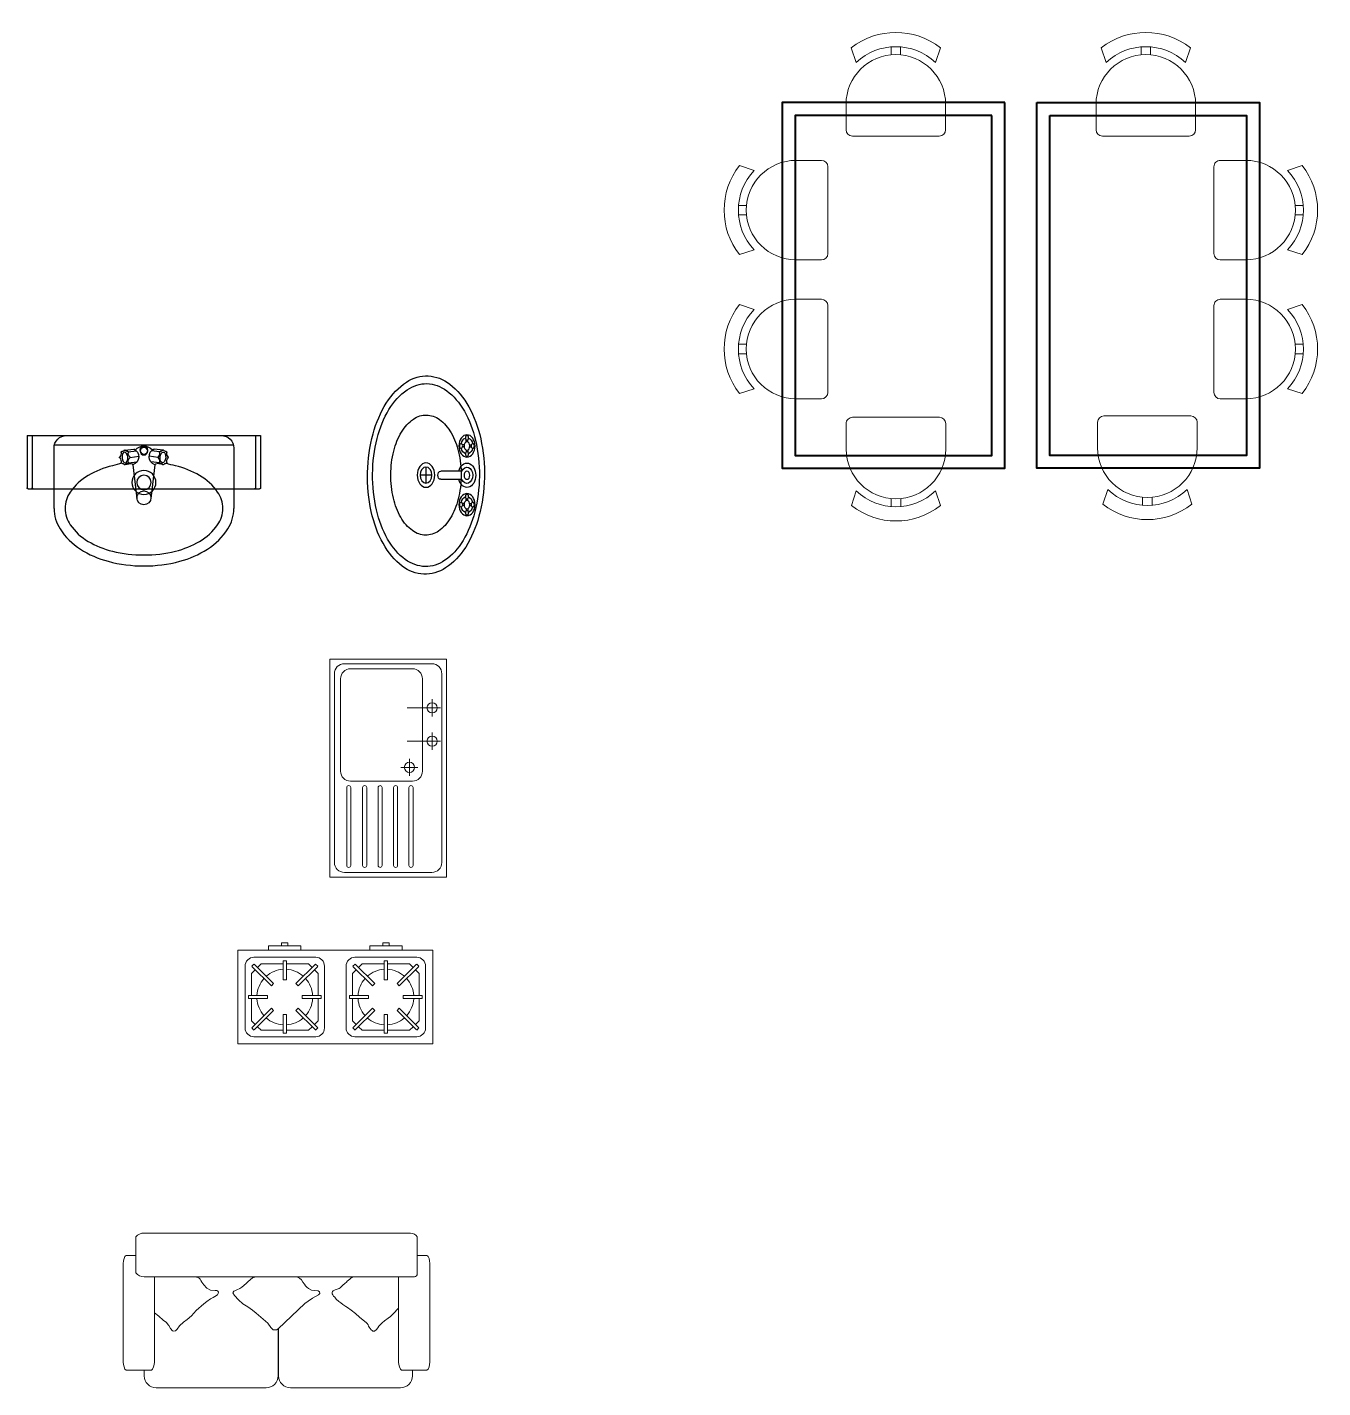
# Model space of a CAD drawing. Header units: inches. Extents: x -6918 to 21732, y -6368 to 1797.
# Drawn here: x 9165.3 to 9365.1, y -4666.7 to -4456.7 of the extents above; entities that cross this region are included whole.
import ezdxf

# ---------------------------------------------------------------- set-up
doc = ezdxf.new("R2010")
doc.units = ezdxf.units.IN
doc.header["$MEASUREMENT"] = 0
doc.linetypes.add('DASHEDX2', pattern=[38.1, 25.4, -12.7])
doc.layers.add('FIXTURE', color=3, linetype='Continuous')
for name, color, linetype, lineweight in [('FUR', 251, 'Continuous', 9), ('furniture', 21, 'Continuous', 15), ('LINE', 250, 'Continuous', 15), ('WIN', 30, 'Continuous', 18)]:
    doc.layers.add(name, color=color, linetype=linetype, lineweight=lineweight)
doc.layers.add('Hatch', color=7, linetype='Continuous', true_color=0xb316da)

# ---------------------------------------------------------------- blocks, each defined once
blk = doc.blocks.new('A$C32D36C69')
at = {"layer": 'FUR'}
for points in [[(3.02, 23.85), (44.08, 23.85, -0.237245), (45.38, 23.27), (45.38, 17.75, -0.239259), (44.08, 17.1), (2.39, 17.1, -0.373324), (1.95, 17.57), (1.95, 23.26, -0.259578), (3.02, 23.85, -0.458998)], [(1.95, 20.39), (0.47, 20.39, 0.000201), (0.29, 20.27, 0.125644), (0, 18.8), (0, 4.32, 0.112539), (0.28, 2.84), (0.47, 2.71), (4.38, 2.71), (4.55, 2.84, 0.107081), (4.85, 4.32), (4.85, 17.1)], [(45.38, 20.39), (46.86, 20.39, -0.000201), (47.05, 20.27, -0.125644), (47.34, 18.8), (47.34, 4.32, -0.112539), (47.06, 2.84), (46.86, 2.71), (42.96, 2.71), (42.79, 2.84, -0.107081), (42.49, 4.32), (42.49, 17.1)], [(4.85, 12.29), (5.68, 11.39), (6.1, 11), (6.43, 10.73), (7, 10.3), (7.36, 10.01), (7.68, 9.71), (7.87, 9.5), (8.06, 9.22), (8.13, 9.13), (8.17, 9.08), (8.24, 8.97), (8.56, 8.73), (8.7, 8.71), (8.83, 8.73), (8.94, 8.81), (9.06, 8.92), (9.22, 9.12), (9.36, 9.36), (9.46, 9.52), (9.56, 9.71), (9.69, 9.89), (9.84, 10.04), (10.32, 10.4), (10.85, 10.86), (11.5, 11.43), (12.17, 11.98), (12.71, 12.37), (12.98, 12.54), (13.44, 12.83), (13.77, 13.08), (14.05, 13.31), (14.46, 13.68), (14.7, 13.95), (14.86, 14.15), (15.01, 14.35, 0.398667), (14.95, 14.96), (14.65, 15.08), (14.32, 15.21), (14.03, 15.33), (13.87, 15.43), (13.42, 15.81), (13.12, 16.09), (12.9, 16.31), (12.76, 16.46), (12.37, 16.76), (12.14, 16.94), (11.74, 17.09)], [(36.22, 17.1), (36.01, 17.06, 0.261458), (35.35, 16.55), (35.18, 16.31), (34.88, 15.9), (34.4, 15.35), (33.87, 15.04), (33.12, 15), (32.88, 14.98), (32.71, 14.92), (32.6, 14.73), (32.65, 14.52), (32.79, 14.32), (33.2, 14.05), (33.47, 13.91), (33.87, 13.69), (34.4, 13.32), (34.9, 12.96), (36.05, 11.89), (36.41, 11.51), (36.79, 11.09), (37.48, 10.54), (38.04, 10.11), (38.62, 9.55), (39.01, 9.03), (39.04, 8.97), (39.27, 8.77), (39.5, 8.71), (39.72, 8.78), (40.02, 9.12), (40.31, 9.62), (40.37, 9.72), (40.65, 10.04), (41.14, 10.41), (41.84, 11.02), (42.49, 11.57)], [(2.7, 2.71), (2.7, 1.81, 0.422461), (4.57, 0), (21.51, 0, 0.405948), (23.38, 1.81), (23.38, 9.1)], [(23.42, 9.04), (23.42, 1.81, 0.422528), (25.29, 0), (42.23, 0, 0.405948), (44.1, 1.81), (44.1, 2.71)]]:
    blk.add_lwpolyline(points, format="xyb", dxfattribs=at)
blk.add_lwpolyline([(20.65, 17.1), (20.44, 17.06), (20.12, 16.88), (19.84, 16.63), (19.6, 16.31), (19.37, 15.98), (19.19, 15.73), (18.98, 15.5), (18.74, 15.29), (18.29, 15.04), (17.74, 15), (17.26, 14.96), (17.02, 14.8), (16.99, 14.55), (17.18, 14.35), (18.12, 13.8), (18.78, 13.35), (19.3, 12.98), (23.42, 9.06), (23.66, 8.91), (24.2, 8.93), (24.56, 9.31), (25, 9.96), (26.81, 11.51), (27.39, 11.98), (28.08, 12.46), (28.85, 12.96), (29.55, 13.54), (30.14, 14.22), (30.39, 14.66), (30.24, 14.91), (30.11, 14.97), (29.82, 15.1), (29.32, 15.3), (29.02, 15.49), (28.34, 16.09), (28.06, 16.39), (27.37, 16.94), (26.85, 17.1)], dxfattribs=at)
blk = doc.blocks.new('BARNER')
at = {"layer": 'FUR'}
for p, q in [((17402.8, 1844.49), (17402.49, 1844.17)), ((17405.21, 1841.45), (17402.51, 1844.15)), ((17402.82, 1844.47), (17405.52, 1841.77)), ((17408.62, 1841.77), (17411.32, 1844.47)), ((17411.63, 1844.15), (17408.93, 1841.45)), ((17411.65, 1844.17), (17411.34, 1844.49)), ((17416.49, 1844.17), (17416.8, 1844.49)), ((17416.51, 1844.15), (17419.21, 1841.45)), ((17419.52, 1841.77), (17416.82, 1844.47)), ((17425.32, 1844.47), (17422.62, 1841.77)), ((17422.93, 1841.45), (17425.63, 1844.15)), ((17425.34, 1844.49), (17425.65, 1844.17)), ((17405.52, 1841.77), (17405.21, 1841.45)), ((17408.93, 1841.45), (17408.62, 1841.77)), ((17419.21, 1841.45), (17419.52, 1841.77)), ((17422.62, 1841.77), (17422.93, 1841.45)), ((17402.51, 1835.66), (17405.21, 1838.36)), ((17405.52, 1838.04), (17402.82, 1835.34)), ((17405.21, 1838.36), (17405.52, 1838.04)), ((17408.62, 1838.04), (17408.93, 1838.36)), ((17411.32, 1835.34), (17408.62, 1838.04)), ((17408.93, 1838.36), (17411.63, 1835.66)), ((17419.21, 1838.36), (17416.51, 1835.66)), ((17416.82, 1835.34), (17419.52, 1838.04)), ((17419.52, 1838.04), (17419.21, 1838.36)), ((17422.93, 1838.36), (17422.62, 1838.04)), ((17422.62, 1838.04), (17425.32, 1835.34)), ((17425.63, 1835.66), (17422.93, 1838.36)), ((17402.49, 1835.64), (17402.8, 1835.33)), ((17411.34, 1835.33), (17411.65, 1835.64)), ((17416.8, 1835.33), (17416.49, 1835.64)), ((17425.65, 1835.64), (17425.34, 1835.33))]:
    blk.add_line(p, q, dxfattribs=at)
for points in [[(17400.57, 1833.41), (17427.57, 1833.41), (17427.57, 1846.41), (17400.57, 1846.41)], [(17406.85, 1844.93), (17407.29, 1844.93), (17407.29, 1842.32), (17406.85, 1842.32)], [(17421.29, 1844.93), (17420.85, 1844.93), (17420.85, 1842.32), (17421.29, 1842.32)], [(17402.05, 1839.68), (17402.05, 1840.13), (17404.66, 1840.13), (17404.66, 1839.68)], [(17412.09, 1840.13), (17412.09, 1839.68), (17409.48, 1839.68), (17409.48, 1840.13)], [(17416.05, 1840.13), (17416.05, 1839.68), (17418.66, 1839.68), (17418.66, 1840.13)], [(17426.09, 1839.68), (17426.09, 1840.13), (17423.48, 1840.13), (17423.48, 1839.68)], [(17407.29, 1834.88), (17406.85, 1834.88), (17406.85, 1837.5), (17407.29, 1837.5)], [(17420.85, 1834.88), (17421.29, 1834.88), (17421.29, 1837.5), (17420.85, 1837.5)], [(17404.8, 1833.41), (17409.28, 1833.41), (17409.28, 1832.8), (17404.8, 1832.8)], [(17406.6, 1832.41), (17407.48, 1832.41), (17407.48, 1832.8), (17406.6, 1832.8)], [(17423.34, 1833.41), (17418.86, 1833.41), (17418.86, 1832.8), (17423.34, 1832.8)], [(17421.54, 1832.41), (17420.67, 1832.41), (17420.67, 1832.8), (17421.54, 1832.8)]]:
    blk.add_lwpolyline(points, close=True, dxfattribs=at)
for points in [[(17402.79, 1834.4), (17411.35, 1834.4, 0.414214), (17412.57, 1835.62), (17412.57, 1844.19, 0.414214), (17411.35, 1845.41), (17402.79, 1845.41, 0.414214), (17401.57, 1844.19), (17401.57, 1835.62, 0.414214)], [(17425.35, 1834.4), (17416.79, 1834.4, -0.414214), (17415.57, 1835.62), (17415.57, 1844.19, -0.414214), (17416.79, 1845.41), (17425.35, 1845.41, -0.414214), (17426.57, 1844.19), (17426.57, 1835.62, -0.414214)]]:
    blk.add_lwpolyline(points, format="xyb", close=True, dxfattribs=at)
for points in [[(17402.97, 1843.69), (17402.47, 1843.19), (17402.47, 1840.13)], [(17406.85, 1844.51), (17403.78, 1844.51), (17403.28, 1844.01)], [(17410.86, 1844.01), (17410.36, 1844.51), (17407.29, 1844.51)], [(17411.67, 1840.13), (17411.67, 1843.19), (17411.17, 1843.69)], [(17416.47, 1840.13), (17416.47, 1843.19), (17416.97, 1843.69)], [(17417.28, 1844.01), (17417.78, 1844.51), (17420.85, 1844.51)], [(17421.29, 1844.51), (17424.36, 1844.51), (17424.86, 1844.01)], [(17425.17, 1843.69), (17425.67, 1843.19), (17425.67, 1840.13)], [(17402.47, 1839.68), (17402.47, 1836.62), (17402.97, 1836.12)], [(17411.17, 1836.12), (17411.67, 1836.62), (17411.67, 1839.68)], [(17416.97, 1836.12), (17416.47, 1836.62), (17416.47, 1839.68)], [(17425.67, 1839.68), (17425.67, 1836.62), (17425.17, 1836.12)], [(17403.28, 1835.8), (17403.78, 1835.3), (17406.85, 1835.3)], [(17407.29, 1835.3), (17410.36, 1835.3), (17410.86, 1835.8)], [(17420.85, 1835.3), (17417.78, 1835.3), (17417.28, 1835.8)], [(17424.86, 1835.8), (17424.36, 1835.3), (17421.29, 1835.3)]]:
    blk.add_lwpolyline(points, dxfattribs=at)
for centre, start, end in [((17407.07, 1839.91), 93.2989, 131.7011), ((17407.07, 1839.91), 48.2989, 86.7011), ((17421.07, 1839.91), 93.2989, 131.7011), ((17421.07, 1839.91), 48.2989, 86.7011), ((17407.07, 1839.91), 138.2989, 176.7011), ((17407.07, 1839.91), 3.2989, 41.7011), ((17421.07, 1839.91), 138.2989, 176.7011), ((17421.07, 1839.91), 3.2989, 41.7011), ((17407.07, 1839.91), 183.2989, 221.7011), ((17407.07, 1839.91), 318.2989, 356.7011), ((17421.07, 1839.91), 183.2989, 221.7011), ((17421.07, 1839.91), 318.2989, 356.7011), ((17407.07, 1839.91), 228.2989, 266.7011), ((17407.07, 1839.91), 273.2989, 311.7011), ((17421.07, 1839.91), 228.2989, 266.7011), ((17421.07, 1839.91), 273.2989, 311.7011)]:
    blk.add_arc(centre, 3.86, start, end, dxfattribs=at)
blk = doc.blocks.new('$SINK')
at = {"layer": 'FUR'}
for p, q in [((22.19, 22.7), (3.18, 22.7)), ((3.69, 21.17), (3.69, 4.25)), ((4.57, 4.25), (4.57, 21.17)), ((7.15, 21.17), (7.15, 4.25)), ((8.03, 4.25), (8.03, 21.17)), ((10.51, 21.17), (10.51, 4.25)), ((11.39, 4.25), (11.39, 21.17)), ((13.87, 21.17), (13.87, 4.25)), ((14.75, 4.25), (14.75, 21.17)), ((17.22, 21.17), (17.22, 4.25)), ((18.1, 4.25), (18.1, 21.17)), ((1, 20.52), (1, -20.52)), ((24.37, -20.52), (24.37, 20.52)), ((2.35, 0.67), (2.35, -19.42)), ((17.97, 2.85), (4.53, 2.85)), ((17.32, -2.02), (17.32, 1.69)), ((20.15, -19.42), (20.15, 0.67)), ((15.47, -0.16), (19.18, -0.16)), ((16.86, -5.84), (24.11, -5.84)), ((22.25, -7.7), (22.25, -3.99)), ((22.25, -14.96), (22.25, -11.24)), ((16.86, -13.1), (24.11, -13.1)), ((3.18, -22.7), (22.19, -22.7)), ((4.53, -21.6), (17.97, -21.6))]:
    blk.add_line(p, q, dxfattribs=at)
blk.add_lwpolyline([(0, -23.7), (25.37, -23.7), (25.37, 23.7), (0, 23.7)], close=True, dxfattribs=at)
for centre in [(17.32, -0.16), (22.25, -5.84), (22.25, -13.1)]:
    blk.add_circle(centre, 1.11, dxfattribs=at)
for centre, radius, start, end in [((3.18, 20.52), 2.18, 90, 180), ((4.13, 21.17), 0.44, 0, 180), ((7.59, 21.17), 0.44, 0, 180), ((10.95, 21.17), 0.44, 0, 180), ((14.31, 21.17), 0.44, 0, 180), ((17.66, 21.17), 0.44, 0, 180), ((22.19, 20.52), 2.18, 360, 90), ((4.13, 4.25), 0.44, 180, 0), ((7.59, 4.25), 0.44, 180, 0), ((10.95, 4.25), 0.44, 180, 0), ((14.31, 4.25), 0.44, 180, 0), ((17.66, 4.25), 0.44, 180, 0), ((4.53, 0.67), 2.18, 90, 180), ((17.97, 0.67), 2.18, 0, 90), ((3.18, -20.52), 2.18, 180, 270), ((4.53, -19.42), 2.18, 180, 270), ((17.97, -19.42), 2.18, 270, 0), ((22.19, -20.52), 2.18, 270, 360)]:
    blk.add_arc(centre, radius, start, end, dxfattribs=at)
blk = doc.blocks.new('B6')
at = {"layer": 'LINE', "color": 55, "linetype": 'Continuous', "lineweight": 30}
blk.add_line((9.01, -0.95), (-9.01, -0.95), dxfattribs=at)
for points in [[(9.05, -7.35), (9.05, -1.27, 0.414214), (7.78, 0), (-7.78, 0, 0.414214), (-9.05, -1.27), (-9.05, -7.35)], [(2.24, -2.8, 0.014955), (3.18, -3.05, -0.073468), (5.61, -4.03, -0.106818), (7.42, -5.7, -0.154232), (7.94, -7.35, -0.154232), (7.42, -8.99, -0.106818), (5.61, -10.66, -0.073468), (3.18, -11.65, -0.059994), (0, -12.03, -0.059994), (-3.18, -11.65, -0.073468), (-5.61, -10.66, -0.106818), (-7.42, -8.99, -0.154232), (-7.94, -7.35, -0.154232), (-7.42, -5.7, -0.106818), (-5.61, -4.03, -0.073468), (-3.18, -3.05, 0.029432), (-2.24, -2.8, -0.006151)], [(9.05, -7.35, -0.144534), (8.44, -9.41, -0.107176), (6.4, -11.44, -0.077729), (3.61, -12.67, -0.064909), (0, -13.14, -0.064909), (-3.61, -12.67, -0.077729), (-6.4, -11.44, -0.107176), (-8.44, -9.41, -0.144534), (-9.05, -7.35, -0.144534)]]:
    blk.add_lwpolyline(points, format="xyb", dxfattribs=at)
at = {"layer": 'LINE', "color": 134, "lineweight": 30}
for centre, radius in [((0, -1.58), 0.381), ((0, -4.73), 1.21), ((0, -4.73), 0.73)]:
    blk.add_circle(centre, radius, dxfattribs=at)
at = {"layer": 'WIN', "color": 46, "linetype": 'DASHEDX2', "lineweight": 30}
for p, q in [((-11.75, 0), (-11.75, -5.28)), ((-11.25, 0), (-11.25, -5.28)), ((11.25, 0), (11.25, -5.28)), ((11.75, 0), (11.75, -5.28)), ((11.65, -5.38), (-11.65, -5.38))]:
    blk.add_line(p, q, dxfattribs=at)
at = {"layer": 'WIN', "color": 46, "lineweight": 30}
blk.add_line((11.75, 0), (-11.75, 0), dxfattribs=at)
at = {"layer": 'WIN', "color": 134, "lineweight": 30}
for p, q in [((-1.93, -1.46), (-1.02, -1.36)), ((0, -1.11), (0, -0.93)), ((0, -1.1), (0, -0.93)), ((1.93, -1.46), (1.02, -1.36)), ((-1.57, -1.64), (-0.75, -1.55)), ((-1.57, -2.76), (-0.69, -2.64)), ((-1.4, -2.2), (-0.52, -2.08)), ((1.4, -2.2), (0.52, -2.08)), ((1.57, -2.76), (0.69, -2.64)), ((1.57, -1.64), (0.75, -1.55)), ((-1.88, -2.92), (-1.32, -2.82)), ((-1.1, -2.94), (-0.7, -6.33)), ((1.1, -2.94), (0.71, -6.34)), ((1.88, -2.92), (1.32, -2.82))]:
    blk.add_line(p, q, dxfattribs=at)
blk.add_circle((0, -1.47), 0.4, dxfattribs=at)
for centre, radius, start, end in [((-1.37, -2.13), 0.85, 288.1425, 65.4205), ((0, -2.19), 1.13, 40.659, 139.341), ((1.37, -2.13), 0.85, 114.5795, 251.8575), ((-2.38, -2.2), 0.08, 132.2526, 227.7474), ((-2.75, -1.81), 0.459, 312.2526, 14.0768), ((-2.75, -2.6), 0.459, 345.9232, 47.7474), ((-2.24, -1.68), 0.0648, 87.5259, 194.0768), ((-2.24, -2.73), 0.0648, 165.9232, 272.4741), ((-2.22, -1.32), 0.29, 267.5259, 325.7136), ((-1.93, -1.52), 0.0648, 35.6105, 145.7136), ((-1.62, -1.3), 0.319, 215.6105, 269.6835), ((-1.62, -1.68), 0.0648, 344.1002, 89.6835), ((-1.62, -2.73), 0.0648, 270.3165, 15.8998), ((-1.14, -1.82), 0.437, 164.1002, 229.7571), ((-1.14, -2.59), 0.437, 130.2429, 195.8998), ((-1.46, -2.2), 0.0648, 310.2429, 49.7571), ((1.46, -2.2), 0.0648, 130.2429, 229.7571), ((1.14, -1.82), 0.437, 310.2429, 15.8998), ((1.14, -2.59), 0.437, 344.1002, 49.7571), ((1.62, -1.68), 0.0648, 90.3165, 195.8998), ((1.62, -2.73), 0.0648, 164.1002, 269.6835), ((1.62, -1.3), 0.319, 270.3165, 324.3895), ((1.93, -1.52), 0.0648, 34.2864, 144.3895), ((2.22, -1.32), 0.29, 214.2864, 272.4741), ((2.24, -1.68), 0.0648, 345.9232, 92.4741), ((2.24, -2.73), 0.0648, 267.5259, 14.0768), ((2.75, -1.81), 0.459, 165.9232, 227.7474), ((2.75, -2.6), 0.459, 132.2526, 194.0768), ((2.38, -2.2), 0.08, 312.2526, 47.7474), ((-2.22, -3.09), 0.29, 34.2864, 92.4741), ((-1.93, -2.89), 0.0648, 214.2864, 324.3895), ((-1.62, -3.11), 0.319, 90.3165, 144.3895), ((-1.28, -3.02), 0.194, 23.7696, 99.9534), ((1.28, -3.02), 0.194, 80.0466, 156.2304), ((1.62, -3.11), 0.319, 35.6105, 89.6835), ((1.93, -2.89), 0.0648, 215.6105, 325.7136), ((2.22, -3.09), 0.29, 87.5259, 145.7136), ((0, -6.28), 0.706, 0, 180), ((0, -6.28), 0.706, 180, 0)]:
    blk.add_arc(centre, radius, start, end, dxfattribs=at)
at = {"layer": 'WIN', "color": 46, "linetype": 'DASHEDX2', "lineweight": 30}
for centre, start, end in [((-11.65, -5.28), 180, 269.9991), ((-11.15, -5.28), 180, 269.9991), ((11.15, -5.28), 269.9991, 360), ((11.65, -5.28), 269.9991, 360)]:
    blk.add_arc(centre, 0.1, start, end, dxfattribs=at)
at = {"layer": 'WIN', "color": 134, "lineweight": 30, "extrusion": (0, 0, -1)}
blk.add_ellipse((-1.91, -2.21), major_axis=(-0.046, 0.542), ratio=0.52054, dxfattribs=at)
at = {"layer": 'WIN', "color": 134, "lineweight": 30}
blk.add_ellipse((1.91, -2.21), major_axis=(0.046, 0.542), ratio=0.52054, dxfattribs=at)
blk = doc.blocks.new('A$C506173BB')
at = {"layer": 'FIXTURE', "color": 7, "linetype": 'ByBlock', "ltscale": 50}
for p, q in [((2.51, 15.96), (2.24, 15.96)), ((2.51, 15.71), (2.24, 15.71)), ((2.87, 16.31), (2.87, 16.58)), ((2.87, 15.35), (2.87, 15.08)), ((3.12, 16.31), (3.12, 16.58)), ((3.12, 15.35), (3.12, 15.08)), ((3.47, 15.96), (3.74, 15.96)), ((3.47, 15.71), (3.74, 15.71)), ((3.86, 12.71), (7.49, 12.71)), ((7.49, 11.71), (3.85, 11.71)), ((2.51, 8.71), (2.24, 8.71)), ((2.51, 8.46), (2.24, 8.46)), ((2.87, 9.06), (2.87, 9.33)), ((3.12, 9.06), (3.12, 9.33)), ((3.47, 8.71), (3.74, 8.71)), ((3.47, 8.46), (3.74, 8.46)), ((2.87, 8.1), (2.87, 7.83)), ((3.12, 8.1), (3.12, 7.83))]:
    blk.add_line(p, q, dxfattribs=at)
at = {"layer": 'FIXTURE', "color": 7}
for p, q in [((9.02, 12.23), (11.02, 12.23)), ((10.02, 13.23), (10.02, 11.23))]:
    blk.add_line(p, q, dxfattribs=at)
at = {"layer": 'FIXTURE', "color": 7, "linetype": 'Continuous'}
for points in [[(9.62, 24.47, -0.117634), (13.38, 23.7, -0.104469), (16.82, 21.11, -0.090016), (19.09, 17.32, -0.08192), (20.03, 12.56, -0.08192), (19.4, 7.75, -0.090016), (17.38, 3.81, -0.104469), (14.11, 1.01, -0.117634), (10.41, 0, -0.117634), (6.65, 0.77, -0.104469), (3.21, 3.35, -0.090016), (0.94, 7.15, -0.08192), (0, 11.91, -0.08192), (0.64, 16.72, -0.090016), (2.65, 20.66, -0.104469), (5.92, 23.46, -0.117634)], [(9.86, 23.52, -0.118622), (13.27, 22.75, -0.104678), (16.37, 20.31, -0.089562), (18.38, 16.77, -0.081185), (19.17, 12.36, -0.081185), (18.51, 7.93, -0.089562), (16.6, 4.34, -0.104678), (13.56, 1.81, -0.118622), (10.17, 0.95, -0.118622), (6.76, 1.72, -0.104678), (3.66, 4.16, -0.089562), (1.65, 7.7, -0.081185), (0.86, 12.1, -0.081185), (1.52, 16.53, -0.089562), (3.43, 20.12, -0.104678), (6.47, 22.65, -0.118622)], [(9.93, 19.65, -0.118283), (12.18, 19.14, -0.104607), (14.23, 17.53, -0.089718), (15.54, 15.2, -0.081436), (16.05, 12.3, -0.081436), (15.61, 9.39, -0.089718), (14.34, 7.03, -0.104607), (12.34, 5.38, -0.118283), (10.1, 4.81, -0.118283), (7.85, 5.33, -0.104607), (5.81, 6.94, -0.089718), (4.49, 9.27, -0.081436), (3.98, 12.17, -0.081436), (4.42, 15.08, -0.089718), (5.69, 17.43, -0.104607), (7.69, 19.09, -0.118283)]]:
    blk.add_lwpolyline(points, format="xyb", close=True, dxfattribs=at)
at = {"layer": 'FIXTURE', "color": 7, "linetype": 'ByBlock', "ltscale": 50}
for centre, radius in [((2.99, 15.83), 1.38), ((2.99, 16.83), 0.28), ((1.99, 15.83), 0.28), ((2.99, 15.83), 0.5), ((3.99, 15.83), 0.28), ((2.99, 14.83), 0.28), ((2.99, 12.21), 0.5), ((2.99, 8.58), 1.38), ((1.99, 8.58), 0.28), ((2.99, 8.58), 0.5), ((2.99, 9.58), 0.28), ((3.99, 8.58), 0.28), ((2.99, 7.58), 0.28)]:
    blk.add_circle(centre, radius, dxfattribs=at)
at = {"layer": 'FIXTURE', "color": 7}
for radius in [1.5, 1]:
    blk.add_circle((10.02, 12.23), radius, dxfattribs=at)
at = {"layer": 'FIXTURE', "color": 7, "linetype": 'ByBlock', "ltscale": 50}
for centre, radius, start, end in [((2.99, 15.83), 1, 105.7907, 164.7593), ((2.99, 15.83), 1, 195.9211, 253.5588), ((2.99, 15.83), 1, 16.0953, 73.7658), ((2.99, 15.83), 1, 285.9116, 343.88), ((2.99, 12.21), 1.5, 19.6397, 340.3486), ((2.99, 12.21), 1, 30.2446, 329.6569), ((7.49, 12.21), 0.5, 270, 90), ((2.99, 8.58), 1, 105.9116, 163.88), ((2.99, 8.58), 1, 15.9211, 73.5587), ((2.99, 8.58), 1, 196.0953, 253.7658), ((2.99, 8.58), 1, 285.7907, 344.7593)]:
    blk.add_arc(centre, radius, start, end, dxfattribs=at)
blk = doc.blocks.new('A$C0F233230')
at = {"layer": 'FUR'}
for p, q in [((1.56, 11.37), (0.81, 13.63)), ((6.94, 12.55), (6.94, 13.78)), ((6.94, 12.55), (6.94, 13.78)), ((8.41, 12.55), (8.41, 13.78)), ((8.41, 12.55), (8.41, 13.78)), ((13.8, 11.37), (14.55, 13.63)), ((0, 4.9), (0, 0.98)), ((0, 4.9), (0, 0.98)), ((15.36, 4.9), (15.36, 0.98)), ((15.36, 4.9), (15.36, 0.98)), ((14.38, 0), (0.98, 0)), ((14.38, 0), (0.98, 0))]:
    blk.add_line(p, q, dxfattribs=at)
for centre, radius, start, end in [((7.68, 4.9), 11.1, 51.7715, 128.2284), ((7.68, 4.9), 8.9, 46.5955, 133.4042), ((7.68, 4.9), 7.68, 0, 180), ((7.68, 4.9), 7.68, 0, 180), ((0.98, 0.98), 0.981, 180, 270), ((0.98, 0.98), 0.981, 180, 270), ((14.38, 0.98), 0.981, 270, 0), ((14.38, 0.98), 0.981, 270, 0)]:
    blk.add_arc(centre, radius, start, end, dxfattribs=at)

msp = doc.modelspace()

# ---------------------------------------------------------------- linework, layer by layer
at = {"layer": 'furniture', "color": 254, "lineweight": 40}
for points in [[(9316.08, -4468.35), (9281.71, -4468.35), (9281.71, -4524.81), (9316.08, -4524.81)], [(9321.01, -4468.35), (9355.38, -4468.35), (9355.38, -4524.81), (9321.01, -4524.81)], [(9314.08, -4470.35), (9283.71, -4470.35), (9283.71, -4522.81), (9314.08, -4522.81)], [(9323.01, -4470.35), (9353.38, -4470.35), (9353.38, -4522.81), (9323.01, -4522.81)]]:
    msp.add_lwpolyline(points, close=True, dxfattribs=at)

# ---------------------------------------------------------------- block references
at = {"layer": 'furniture', "xscale": -0.8999999999068677, "yscale": 1.25}
msp.add_blockref('A$C506173BB', (9235.79, -4541.15), dxfattribs=at)
at = {"layer": 'furniture', "ltscale": 10, "xscale": -1.532215012412053, "yscale": 1.532215012412053, "zscale": 1.532215012318011}
msp.add_blockref('B6', (9183.26, -4519.75), dxfattribs=at)
at = {"layer": 'furniture', "rotation": 180}
for name, p, xscale, yscale, zscale in [('$SINK', (9211.93, -4571.07), -0.7095855777151883, 0.7095855777151883, 0.709585577727518), ('BARNER', (28607.71, -2557.21), 1.113750000018626, 1.113750000018626, 1.11375)]:
    msp.add_blockref(name, p, dxfattribs=dict(at, xscale=xscale, yscale=yscale, zscale=zscale))
at = {"layer": 'furniture', "xscale": -1}
msp.add_blockref('A$C32D36C69', (9227.39, -4666.69), dxfattribs=at)
at = {"layer": 'Hatch', "linetype": 'Continuous'}
msp.add_blockref('A$C0F233230', (9291.58, -4473.55), dxfattribs=at)
at = {"layer": 'Hatch', "linetype": 'Continuous', "xscale": -1}
msp.add_blockref('A$C0F233230', (9345.51, -4473.55), dxfattribs=at)
at = {"layer": 'Hatch', "linetype": 'Continuous'}
for p, rotation in [((9288.77, -4492.65), 90), ((9288.77, -4514.09), 90), ((9306.96, -4516.94), 180)]:
    msp.add_blockref('A$C0F233230', p, dxfattribs=dict(at, rotation=rotation))
at = {"layer": 'Hatch', "linetype": 'Continuous', "xscale": -1}
for p, rotation in [((9348.33, -4492.65), 270), ((9348.33, -4514.09), 270), ((9330.39, -4516.73), 180)]:
    msp.add_blockref('A$C0F233230', p, dxfattribs=dict(at, rotation=rotation))

doc.saveas('drawing.dxf')
